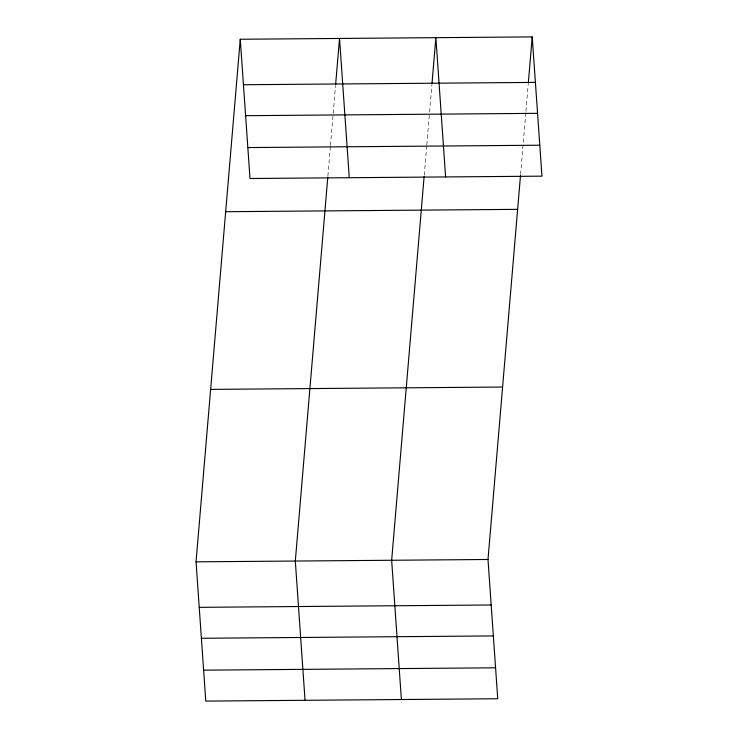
<?xml version="1.0" encoding="UTF-8"?>
<svg xmlns="http://www.w3.org/2000/svg" width="738" height="738" viewBox="0 0 738 738"><rect width="100%" height="100%" fill="white"/><g stroke="black" fill="none" stroke-linecap="round" stroke-linejoin="round"><path stroke-width="0.55" stroke-dasharray="3.69 2.77" d="M327.893 175.967L330.375 146.659M330.467 145.534L335.522 85.793M424.239 175.192L426.721 145.884M426.813 144.759L429.488 113.191M429.581 112.065L431.868 85.018M520.585 174.408L525.834 112.416M525.926 111.29L528.214 84.243"/><path stroke-width="1.11" d="M520.493 175.543L488.002 559.487L497.735 698.748L205.782 701.1L196.04 561.839L240.265 39.252L532.218 36.9L541.96 176.161L249.998 178.513L240.265 39.252M327.801 177.092L295.311 561.037L305.043 700.297M335.615 84.667L339.526 38.45L349.268 177.71M424.147 176.317L391.657 560.262L401.389 699.523M431.961 83.892L435.872 37.675L445.614 176.936M528.316 83.117L532.218 36.9M243.448 84.741L535.401 82.398M245.606 115.691L537.568 113.338M247.839 147.572L539.792 145.22M225.671 211.705L517.624 209.352M210.634 389.387L502.596 387.035M196.04 561.839L488.002 559.487M199.223 607.337L491.176 604.985M201.382 638.278L493.344 635.925M203.614 670.159L495.576 667.807"/></g></svg>
